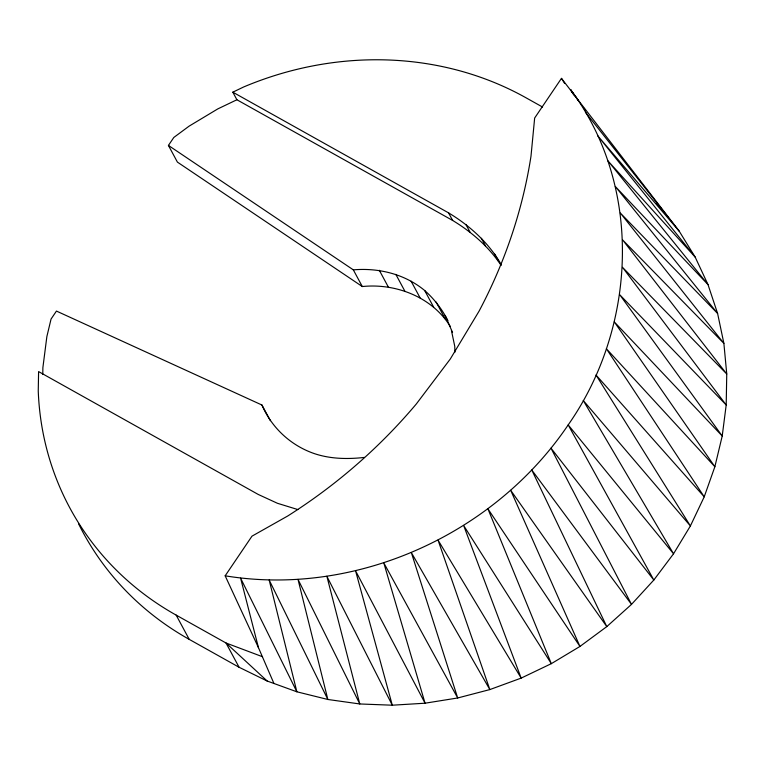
<?xml version="1.0" encoding="UTF-8"?>
<svg xmlns="http://www.w3.org/2000/svg" width="765" height="765" viewBox="0 0 765 765"><rect width="100%" height="100%" fill="white"/><g stroke="black" fill="none" stroke-linecap="round" stroke-linejoin="round"><path stroke-width="1.15" d="M42.764 374.534L42.888 367.602L46.866 336.571L51.054 319.053L56.447 311.068L261.946 405.029C271.728 427.884 290.91 445.593 314.415 453.635C330.566 459.038 347.74 459.296 364.522 457.413M450.279 326.445C432.187 297.05 395.888 283.069 362.304 286.54L177.413 162.113L168.424 145.427L173.827 137.451L189.118 126.139L217.767 108.917L236.901 99.756L452.631 220.435C471.603 231.929 488.883 246.779 501.113 265.426M273.937 683.48L258.465 647.668L225.168 575.816L251.981 536.16L287.726 515.993A514.893 467.033 -28.3 0 0 416.342 403.939L450.317 358.976L479.091 311.106A514.893 467.033 -28.3 0 0 530.996 156.146L534.659 118.02L561.462 78.365L679.301 231.317L695.194 257.145L708.017 284.637L717.608 313.497L723.881 343.389L726.75 373.999L726.195 404.981L722.217 436.012L714.864 466.736L704.221 496.82L690.393 525.947L673.535 553.784L653.826 580.023L631.498 604.388L606.788 626.611L579.956 646.444L551.316 663.666L521.166 678.106L489.839 689.581L457.69 697.976L425.053 703.207L392.292 705.206L359.78 703.963L327.85 699.478L296.868 691.799L267.176 681.022L239.082 667.262L189.223 639.368A319.416 289.725 -28.3 0 1 78.594 523.824M236.901 99.756L232.818 92.173L243.834 86.894A319.416 289.725 -28.3 0 1 525.918 97.738L542.538 107.033M168.424 145.427L353.325 269.854C378.742 267.674 404.828 274.061 424.69 290.518C434.31 299.029 442.122 309.299 447.965 320.736M225.168 575.816C355.955 597.245 494.486 534.324 568.185 424.91C636.585 327.43 643.403 186.976 570.728 89.83L573.74 94.937M297.929 509.595L277.437 503.284L258.197 494.429L38.594 371.58L38.25 391.001A319.416 289.725 -28.3 0 0 176.16 615.108L189.223 639.368M262.538 656.743L226.019 643.002L176.16 615.108M232.818 92.173L448.548 212.852C469.815 225.665 488.845 242.907 501.247 264.604M267.176 681.022L226.019 643.002L239.082 667.262M656.36 203.251L660.491 207.42M585.416 112.187L679.301 231.317L597.809 135.883L695.194 257.145L607.802 160.717L708.017 284.637L615.318 186.478L717.608 313.497L620.291 212.976L723.881 343.389L622.681 239.99L726.75 373.999L622.471 267.291L726.195 404.981L619.669 294.659L722.217 436.012L614.285 321.883L714.864 466.736L606.377 348.735L704.221 496.82L595.992 375.003L690.393 525.947L583.236 400.458L673.535 553.784L568.185 424.91L653.826 580.023L550.982 448.156L631.498 604.388L531.771 470.006L606.788 626.611L510.685 490.289L579.956 646.444L487.907 508.821L551.316 663.666L463.628 525.479L521.166 678.106L438.039 540.109L489.839 689.581L411.35 552.588L457.69 697.976L383.772 562.839L425.053 703.207L355.543 570.747L392.292 705.206L326.865 576.274L359.78 703.963L297.996 579.373L327.85 699.478L269.165 580.004L296.868 691.799L240.602 578.168L258.465 647.668M570.728 89.83L578.311 100.483M583.829 108.238L585.206 110.17M561.462 78.365L564.618 83.414M494.62 253.98L498.704 261.553M481.357 238.259L485.44 245.842M465.914 224.47L469.997 232.053M448.548 212.852L452.631 220.435M436.155 302.079L445.134 318.756M445.163 315.524L452.555 332.526M424.69 290.518L433.669 307.195M411.111 281.185L420.09 297.862M395.83 274.367L404.809 291.054M379.306 270.274L388.295 286.961M353.325 269.854L362.304 286.54M261.946 405.029L270.37 420.664M451.427 330.442L454.773 346.382L454.879 352.263"/></g></svg>
